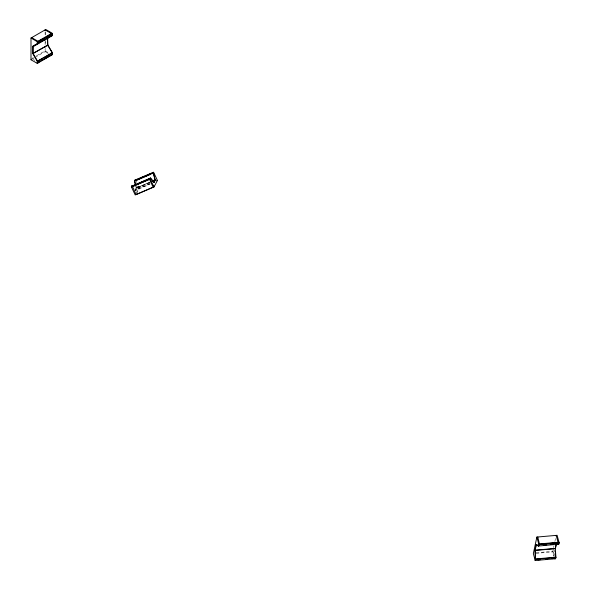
<?xml version="1.0" encoding="UTF-8"?>
<svg xmlns="http://www.w3.org/2000/svg" width="590" height="590" viewBox="0 0 590 590"><rect width="100%" height="100%" fill="white"/><g stroke="black" fill="none" stroke-linecap="round" stroke-linejoin="round"><path stroke-width="0.44" stroke-dasharray="2.95 2.21" d="M553.413 548.42L552.668 551.893L554.305 557.941M553.597 547.55L553.966 545.809M554.895 541.465L556.009 536.251M554.526 555.271L553.59 551.82L553.958 550.079M150.118 182L136.238 187.9L135.088 190.069L150.089 183.571M136.364 192.775L138.672 188.431L137.551 186.056M136.445 193.859L139.52 188.07L138.407 185.695M31.668 58.594L33.246 57.68M36.41 55.858L45.105 50.836L49.029 53.1M31.668 59.369L34.043 57.997M34.832 57.547L45.777 51.219L45.777 47.606M135.781 186.263L136.238 188.04L150.111 182.14M149.491 182.716L136.238 188.04M149.506 182.789L136.452 188.343L135.294 190.518L149.985 184.272M149.963 183.807L135.162 190.076L135.265 190.474M536.14 552.764L552.793 551.311L554.194 556.488M536.015 553.354L553.59 551.82M48.24 53.425L45.105 51.61L45.105 48.896M33.239 59.502L34.803 60.401M134.992 188.793L136.15 190.157L137.308 187.981L136.895 186.381M135.796 180.164L136.91 182.531M138.281 185.931L139.402 188.299M136.238 187.9L136.452 188.343L135.98 186.492M554.475 550.138L554.578 551.916M45.777 32.214L45.777 34.928M45.777 40.363L45.777 43.985M45.105 31.698L45.105 35.319M45.105 41.654L45.105 45.275"/><path stroke-width="0.89" d="M558.671 544.275L558.981 542.21L557.115 535.3L536.863 537.07L533.345 553.59L535.211 560.5L555.647 558.723L555.5 551.834M535.3 560.109L535.403 560.493L535.049 550.057L536.229 544.555L539.319 545.477M556.407 543.958L555.404 548.671L535.159 550.448L536.229 544.555L536.273 545.057L538.427 546.052L558.752 544.172L559.003 542.992L558.9 542.601L538.655 544.378L538.508 545.942L538.736 543.98L536.863 537.07M535.211 560.5L535.55 558.929L555.913 557.211L555.301 548.375L555.972 545.138M539.533 544.489L537.785 536.989M554.541 558.811L554.666 558.221M555.456 558.73L555.913 557.211M135.324 184.478L134.417 180.916L153.186 172.936L155.2 180.289L155.015 179.921L154.071 182.531L150.369 177.996L150.332 178.91L131.563 186.89L131.356 186.447L150.48 178.04L154.034 182.494L155.222 180.363L153.422 172.258L153.629 172.7M135.427 184.346L134.645 180.238L153.422 172.258M151.748 173.858L153.71 172.546L157.441 180.444L153.983 186.964L135.213 194.951L131.482 187.045L131.71 186.02M134.94 180.525L134.417 180.916M132.455 186.447L136.061 194.582L152.441 187.443M149.521 179.19L153.127 187.325L153.894 185.88M131.482 187.045L150.251 179.065L150.48 178.04M30.997 38.033L45.777 29.5L52.053 33.121L37.266 41.654L30.997 38.033L30.997 59.76L37.266 63.381L52.053 54.841M52.399 33.844L37.266 42.17L52.399 33.844L52.399 35.393L32.789 46.308L32.789 53.55L37.266 61.308L37.266 63.381M38.822 42.827L32.789 46.308L33.084 46.713L52.296 35.621L52.053 35.186L46.603 38.335M40.378 41.927L45.047 39.235M32.834 53.631L47.864 44.951L52.296 52.628L37.266 61.308L52.399 52.975L52.399 54.531L37.266 62.857L40.378 61.065M32.789 53.55L47.923 45.224L47.569 37.775L47.569 45.017L52.399 52.975M30.997 59.76L31.668 59.369M41.934 60.165L43.49 59.266M45.047 58.366L50.497 55.224M134.402 180.702L153.171 172.722M135.671 180.334L150.421 173.947M135.427 180.798L150.118 174.552M131.356 186.447L150.126 178.46M136.71 184.338L139.159 183.298M140.789 182.605L150.583 178.438M152.567 180.96L155.015 179.921M152.559 181.101L155.008 180.061M156.586 180.813L157.441 180.444M538.736 543.98L558.981 542.21M542.158 544.26L546.539 543.877M549.172 543.648L553.553 543.265M555.308 543.11L557.933 542.881L558.059 542.291L556.193 535.381M538.759 544.762L559.003 542.992M543.685 545.094L546.325 544.865M550.721 544.474L553.361 544.246M556.886 543.936L558.649 543.781L558.752 544.172M535.056 550.146L555.426 548.427M535.654 559.313L555.898 557.543M537.94 559.873L540.58 559.645M545.861 559.18L547.623 559.025M552.019 558.642L554.659 558.413M535.55 558.929L535.174 550.205M37.266 41.654L37.62 43.926L37.62 42.377M47.613 37.753L47.864 38.18M37.266 43.726L37.517 44.154M33.084 53.483L37.517 61.161M150.251 179.065L153.983 186.964M134.645 180.238L134.859 180.68M131.6 185.975L131.813 186.425M555.301 548.287L555.404 548.671M555.544 558.332L555.647 558.723M535.049 550.057L535.159 550.448M538.397 545.558L538.427 546.052M51.374 54.457L51.374 55.231M45.105 30.665L45.105 29.891L51.374 33.512L51.374 34.286L37.937 42.045L37.937 41.263L31.668 37.649L31.668 38.424M37.937 62.216L37.937 62.99M37.62 61.515L37.62 63.064M33.143 46.514L33.143 53.756"/></g></svg>
